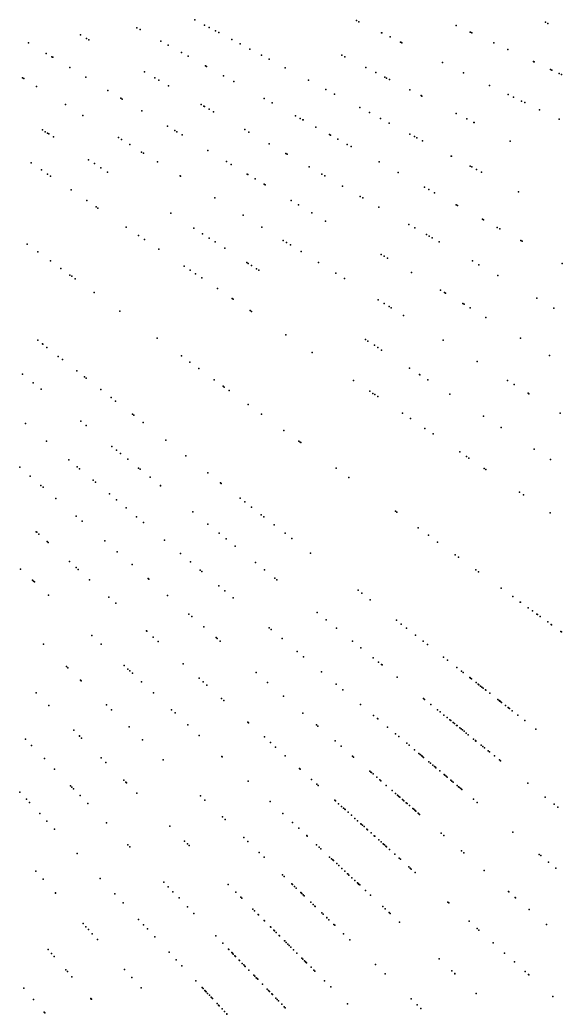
# Model space of a CAD drawing. Header units: metres. Extents: x -4327 to 4266, y -3886 to 3992.
# Drawn here: x 1582 to 2118, y -1916 to -933 of the extents above; entities that cross this region are included whole.
import ezdxf

# ---------------------------------------------------------------- set-up
doc = ezdxf.new("R2010")
doc.units = ezdxf.units.M

msp = doc.modelspace()

# ---------------------------------------------------------------- linework, layer by layer
for p in [(1754.98, -933.14, 2466.88), (1697.76, -941.09, 2488.75), (1700.86, -942.8, 2459.91), (1764.59, -938.25, 2447.43), (1768.92, -940.55, 2464.4), (1914.57, -933.8, 2435.67), (1917.01, -934.99, 2465.78), (2012.86, -938.61, 2435.71), (2101.26, -935.54, 2489.61), (2103.62, -936.59, 2459.91), (1642.05, -948.04, 2472.41), (1647.88, -951.4, 2467.23), (1650.24, -952.76, 2490.36), (1775.17, -943.87, 2478.62), (1778.62, -945.71, 2458.66), (1791.47, -952.54, 2446.34), (1939.42, -945.92, 2480.9), (1939.63, -946.02, 2486.65), (1947.73, -949.97, 2497.03), (2026.91, -945.16, 2455.4), (2027.07, -945.24, 2458.29), (2028.44, -945.88, 2457.25), (1590.59, -955.73, 2469.52), (1721.27, -954.12, 2467.23), (1728.7, -958.24, 2505.8), (1728.7, -958.24, 2505.8), (1799.75, -956.94, 2465.84), (1809.27, -962, 2509.4), (1958.19, -955.07, 2463.91), (1958.28, -955.12, 2485.8), (1959.45, -955.69, 2449.3), (2050.09, -955.97, 2461.82), (2063.88, -962.4, 2472.96), (1608.1, -966.25, 2474.15), (1613.54, -969.52, 2485.33), (1614.19, -969.9, 2483.51), (1614.57, -970.13, 2420.43), (1741.83, -965.51, 2485.56), (1748.15, -969.01, 2444.99), (1820.74, -968.11, 2502.94), (1828.25, -972.1, 2496.56), (1900.03, -968.11, 2440.98), (1903.14, -969.7, 2436.92), (1631.42, -980.26, 2504.34), (1765.55, -978.66, 2494.22), (1766.28, -979.06, 2445.75), (1844.2, -980.58, 2485.06), (1923.64, -980.14, 2449.65), (1999.39, -975.17, 2469.24), (2089.36, -974.29, 2478.96), (2089.82, -974.5, 2504.04), (2090.13, -974.64, 2504.41), (2106.02, -982.05, 2490.54), (2107.35, -982.68, 2519.53), (1584.83, -990.31, 2461.77), (1586.16, -991.14, 2486.29), (1647.25, -989.77, 2491.78), (1705.02, -984.39, 2515.69), (1715.51, -990.45, 2472.3), (1783.14, -988.41, 2455.43), (1933.54, -985.19, 2456.85), (1933.73, -985.29, 2440.96), (1942.42, -989.71, 2462.72), (1944.3, -990.67, 2470.53), (1947.19, -992.14, 2460.65), (2020.35, -985.39, 2451.76), (2114.86, -986.18, 2531.27), (2117.13, -987.24, 2420.32), (1598.56, -998.89, 2446.88), (1719.33, -992.65, 2447.55), (1728.92, -998.19, 2469.46), (1793.36, -994.07, 2480.49), (1867.27, -992.85, 2518.94), (1884.28, -1001.89, 2505.6), (1967.11, -1002.29, 2472.21), (2046, -997.9, 2413.27), (1669.11, -1002.9, 2476.99), (1681.77, -1010.51, 2507.03), (1683.28, -1011.42, 2467.42), (1823.38, -1010.72, 2488.67), (1892.96, -1006.5, 2429.92), (1978.34, -1008.02, 2464.59), (1979.15, -1008.43, 2484.61), (1979.17, -1008.44, 2481.9), (2064.21, -1006.78, 2510.47), (2069.56, -1009.39, 2438.38), (1627.12, -1016.74, 2484.99), (1761.18, -1016.82, 2433.01), (1763.88, -1018.38, 2508.18), (1764.3, -1018.62, 2481), (1768.96, -1021.31, 2451.9), (1831.37, -1015.14, 2488.52), (1917.85, -1019.74, 2445.69), (2077.66, -1013.34, 2442.59), (2080.96, -1014.95, 2430.49), (2095.29, -1021.94, 2512.26), (1644.38, -1027.52, 2488.82), (1702.52, -1022.98, 2487.25), (1773.43, -1023.89, 2496.61), (1854.36, -1027.89, 2470.12), (1859.02, -1030.47, 2438.4), (1861.52, -1031.86, 2512.74), (1927.37, -1024.8, 2425.66), (1938.3, -1030.61, 2450.16), (2013.15, -1025.75, 2499.72), (2023.46, -1031, 2487.86), (2114.71, -1031.41, 2445.76), (1727.85, -1038.19, 2443.96), (1804.14, -1041.62, 2470.37), (1861.84, -1032.04, 2474.62), (1874.51, -1039.06, 2513.57), (1946.83, -1035.15, 2466.34), (2030.38, -1034.53, 2515.59), (2030.71, -1034.7, 2513.24), (1604.33, -1041.86, 2488.77), (1607.23, -1043.75, 2484.85), (1609.37, -1045.14, 2482.56), (1610.61, -1045.94, 2478.88), (1615.15, -1048.89, 2474.69), (1679.43, -1049.42, 2530.46), (1682.33, -1051.24, 2478.65), (1735.03, -1042.51, 2509.39), (1737.04, -1043.72, 2454.23), (1742.39, -1046.93, 2453.61), (1808.28, -1044.01, 2462.39), (1888.07, -1046.57, 2457.5), (1888.98, -1047.08, 2483.16), (1896.08, -1051.02, 2487.02), (1967.22, -1045.99, 2478.54), (1971.83, -1048.44, 2449.19), (1974.2, -1049.7, 2449.45), (1690.6, -1056.4, 2521.69), (1828.47, -1055.67, 2481.63), (1905.46, -1056.22, 2471.97), (1909.19, -1058.28, 2425.66), (1979.87, -1052.72, 2469.98), (2066.43, -1052.9, 2410.8), (1702.35, -1063.75, 2469.25), (1704.09, -1064.83, 2455.31), (1767.68, -1062.13, 2464.5), (1844.82, -1065.11, 2492.79), (1846.1, -1065.85, 2486.26), (2008.1, -1067.73, 2458.99), (2008.26, -1067.81, 2497.17), (1593.1, -1074.56, 2500.07), (1649.95, -1071.49, 2505.39), (1655.68, -1075.21, 2500.01), (1662.15, -1079.41, 2535.28), (1717.87, -1073.45, 2500.11), (1786.12, -1073.21, 2495.72), (1790.84, -1076.05, 2488.5), (1867.89, -1078.43, 2504.53), (1936.86, -1073.62, 2485.25), (2026.82, -1077.68, 2498.27), (2028.47, -1078.56, 2536.16), (2032.97, -1080.95, 2497.64), (1603.36, -1081.48, 2487.97), (1609.52, -1085.63, 2486.31), (1612.25, -1087.47, 2482.15), (1668.59, -1083.6, 2530.85), (1740.27, -1087.44, 2496.31), (1740.63, -1087.66, 2477.48), (1806.62, -1085.52, 2474.58), (1807.39, -1085.99, 2486.6), (1814.53, -1090.28, 2441.92), (1880.34, -1085.62, 2455.48), (1883.25, -1087.29, 2429.74), (1955.6, -1084.01, 2454.85), (2038.08, -1083.66, 2495.7), (1823.47, -1095.65, 2508.72), (1824.36, -1096.19, 2507.18), (1900.85, -1097.45, 2460.54), (1981.67, -1098.46, 2509.49), (1632.63, -1101.22, 2502.26), (1774.81, -1109.02, 2462.59), (1918.35, -1107.56, 2472.31), (1920.7, -1108.92, 2451.03), (1986.08, -1100.9, 2463.26), (1991.67, -1104, 2459.4), (2074.64, -1103.11, 2510.1), (1648.36, -1111.84, 2503.82), (1657.43, -1117.95, 2523.23), (1659.2, -1119.14, 2472.84), (1849.95, -1111.56, 2503.35), (1857.13, -1115.88, 2471.89), (1936.67, -1118.13, 2476.83), (2013.14, -1115.9, 2437.47), (2014.3, -1116.55, 2436.22), (1731.15, -1124.22, 2466.8), (1802.48, -1126.31, 2473.51), (1870.33, -1123.81, 2483.99), (1687.11, -1137.97, 2472.79), (1754.01, -1139.07, 2466.39), (1821.23, -1138.03, 2493.73), (1884.07, -1132.06, 2472.16), (1966.34, -1135.26, 2506.52), (1972.34, -1138.73, 2451.64), (2039.1, -1130.29, 2498.77), (2040.07, -1130.83, 2524.69), (2053.58, -1138.32, 2505.53), (2056.3, -1139.82, 2451.95), (1699.31, -1146.2, 2501.79), (1762.41, -1144.52, 2461.82), (1769.03, -1148.82, 2482.02), (1983.72, -1145.3, 2495.65), (1986.45, -1146.88, 2510.06), (1989.18, -1148.46, 2456.41), (1589.46, -1154.81, 2485.21), (1705.2, -1150.17, 2455.32), (1719.27, -1159.66, 2483.83), (1774.82, -1152.58, 2468.23), (1784.42, -1158.82, 2487.07), (1842.3, -1151.2, 2497.69), (1845.44, -1153.16, 2439.46), (1849.42, -1155.64, 2471.72), (1996.32, -1152.57, 2470.62), (2076.88, -1151.23, 2476.49), (2078.12, -1151.92, 2480.67), (1599.91, -1162.4, 2454.43), (1859.98, -1162.24, 2437.18), (1938.92, -1165.02, 2459.11), (1941.96, -1166.85, 2460.27), (1945.26, -1168.83, 2456.38), (1612.33, -1171.43, 2529.46), (1622.64, -1178.91, 2475.44), (1744.42, -1176.63, 2456.86), (1806.15, -1172.93, 2492.48), (1807.69, -1173.93, 2508.4), (1810.8, -1175.95, 2507.18), (1815.91, -1179.27, 2486.7), (1876.91, -1172.82, 2481.06), (2029.07, -1171.48, 2486.56), (2035.53, -1175.21, 2480.89), (2117.64, -1173.83, 2489.52), (1631.6, -1185.42, 2522.69), (1633.26, -1186.63, 2480.56), (1636.74, -1189.16, 2463.81), (1750.27, -1180.57, 2486.98), (1755.61, -1184.17, 2508.39), (1761.69, -1188.28, 2459.38), (1817.95, -1180.59, 2500.48), (1894.06, -1183.54, 2468.27), (1902.59, -1188.87, 2455.06), (1968.84, -1183, 2456.41), (2054.16, -1185.97, 2511.82), (1777.16, -1198.71, 2489.19), (1655.38, -1202.7, 2500.2), (1791.65, -1208.49, 2515.03), (1791.68, -1208.5, 2490.24), (1997.51, -1200.22, 2440.98), (2001.33, -1202.52, 2505.16), (2002.64, -1203.31, 2495.86), (2092.66, -1208.2, 2452.25), (1792.83, -1209.28, 2475.43), (1935.99, -1209.74, 2525.68), (1941.78, -1213.36, 2446.03), (1946.83, -1216.52, 2503.91), (1948.74, -1217.71, 2487.23), (2019.6, -1213.5, 2441.18), (2020.92, -1214.29, 2526.92), (2026.94, -1217.91, 2495.95), (2109.56, -1217.96, 2445.23), (1680.79, -1221.16, 2502.17), (1809.47, -1220.5, 2498.4), (1810.97, -1221.51, 2448.78), (1961.08, -1225.42, 2443.5), (2042.4, -1227.2, 2460.67), (1717.6, -1247.91, 2484.43), (1844.79, -1244.32, 2461.88), (2076.59, -1247.74, 2480.12), (1599.8, -1249.9, 2494.52), (1604.43, -1253.52, 2476.8), (1604.74, -1253.76, 2474.53), (1608.83, -1256.95, 2434.47), (1923.51, -1249.14, 2455.47), (1925.92, -1250.71, 2455.87), (1932.25, -1254.82, 2450.5), (1935.75, -1257.09, 2446.91), (2000.09, -1249.8, 2483.95), (1620.04, -1265.72, 2462.33), (1741.65, -1265.38, 2480.61), (1870.7, -1261.8, 2461.15), (1939.4, -1259.46, 2443.5), (2105.27, -1264.97, 2506.15), (1624.07, -1268.86, 2507.12), (1749.83, -1271.33, 2503.27), (1967.07, -1277.43, 2478.36), (2033.91, -1270.93, 2506.72), (1584.61, -1283.19, 2513.76), (1638.48, -1280.12, 2495.88), (1645.98, -1285.98, 2466.01), (1647.63, -1287.27, 2507.04), (1758.83, -1277.86, 2461.35), (1976.85, -1283.78, 2487.97), (1977.04, -1283.91, 2474.65), (1595.28, -1291.83, 2475.01), (1774.08, -1288.95, 2463.68), (1782.76, -1295.25, 2508.59), (1783.84, -1296.04, 2450.19), (1911.73, -1289.48, 2515.15), (1911.76, -1289.5, 2471.53), (1984.98, -1289.06, 2468.37), (2063.83, -1289.62, 2442.93), (2070.14, -1293.57, 2482.69), (1603.25, -1298.29, 2459.95), (1661.98, -1298.48, 2492.72), (1672.21, -1306.48, 2521.99), (1788.82, -1299.65, 2470.54), (1927.6, -1300.18, 2497.46), (1930.85, -1302.38, 2452.94), (1932.53, -1303.51, 2452.4), (1935.58, -1305.57, 2477.83), (2006.68, -1303.15, 2509.01), (2083.97, -1302.21, 2445.34), (2084.67, -1302.64, 2533.06), (1676.61, -1309.91, 2520.23), (1807.51, -1313.23, 2485.42), (1693.36, -1323, 2500.81), (1694.58, -1323.95, 2519.24), (1820.9, -1322.96, 2471.11), (1960.01, -1322.05, 2500.89), (2040.15, -1324.89, 2506.69), (2115.7, -1322.03, 2423.69), (1587.65, -1332.2, 2498.87), (1642.2, -1329.82, 2483.72), (1647.62, -1334.22, 2475.46), (1703.91, -1331.24, 2442.69), (1967.79, -1327.29, 2464.64), (2057.41, -1336.1, 2536.18), (1842.82, -1338.89, 2520.12), (1982.17, -1336.99, 2501.7), (1990.24, -1342.44, 2495.48), (1608.46, -1349.66, 2495.4), (1673, -1354.77, 2508.06), (1726.32, -1348.75, 2458.56), (1857.5, -1349.56, 2450.08), (1858.77, -1350.47, 2495.03), (1859.56, -1351.05, 2526.34), (1677.56, -1358.46, 2481.84), (1681.53, -1361.68, 2495.95), (1746.05, -1364.16, 2475.76), (2016.47, -1360.13, 2511.86), (2023.1, -1364.6, 2500.94), (2090.08, -1357.32, 2426.41), (1582.12, -1375.32, 2496.92), (1630.54, -1368.19, 2507.37), (1638.77, -1375.1, 2511.69), (1688.68, -1367.46, 2473.66), (2025.67, -1366.33, 2455.42), (2106.23, -1367.8, 2429.19), (1592.4, -1384.25, 2491), (1641.04, -1377, 2493.04), (1699.41, -1376.16, 2432.62), (1700.96, -1377.41, 2459.01), (1710.67, -1385.27, 2500.37), (1767.62, -1381.01, 2484.44), (1894.44, -1376.39, 2458.18), (1906.96, -1385.49, 2487.97), (2040.8, -1376.54, 2531.1), (2042.33, -1377.57, 2438.1), (1602.83, -1393.32, 2474.29), (1604.99, -1395.19, 2472.16), (1654.37, -1388.18, 2447.73), (1656.82, -1390.23, 2514.23), (1720.85, -1393.52, 2455.21), (1720.96, -1393.61, 2490.65), (1780.26, -1390.89, 2472.22), (1781.06, -1391.51, 2470.62), (1670.54, -1401.75, 2455.41), (2075.59, -1400, 2483.21), (2079.59, -1402.7, 2442.28), (1617.77, -1406.31, 2525.1), (1677.6, -1407.68, 2517.87), (1799.57, -1405.98, 2450.29), (1804.33, -1409.7, 2467.55), (1810.83, -1414.77, 2514.67), (1637.75, -1423.68, 2459.54), (1686.92, -1415.49, 2452.41), (1697.41, -1424.29, 2467.66), (1752.83, -1419.41, 2476.29), (1820.54, -1422.36, 2500.63), (1823.06, -1424.33, 2553.95), (1952.94, -1418.89, 2457.81), (1954.35, -1419.92, 2505.64), (2105.78, -1420.37, 2481.15), (1643.49, -1428.67, 2503.72), (1643.58, -1428.74, 2506.61), (1704.32, -1430.09, 2496.82), (1767.8, -1431.53, 2524.96), (1833.13, -1432.2, 2509.68), (1598.27, -1439.08, 2464.55), (1598.74, -1439.51, 2511.92), (1600.95, -1441.5, 2449.75), (1778.88, -1440.51, 2510.34), (1843.98, -1440.68, 2483.47), (1975.59, -1435.35, 2475.49), (1985.57, -1442.6, 2458.32), (1608.95, -1448.7, 2475.57), (1610.16, -1449.79, 2527.07), (1665.97, -1448.21, 2466.44), (1725.08, -1447.51, 2475.11), (1785.87, -1446.17, 2462.94), (1794.76, -1453.37, 2456.33), (1850.69, -1445.92, -140.43), (1994.73, -1449.25, 2526.89), (1678.27, -1458.89, 2490.11), (1740.69, -1460.61, 2462.21), (1869.11, -1460.31, 2522.81), (2012.06, -1461.85, 2504.74), (2015.22, -1464.15, 2422.61), (1631.03, -1468.58, 2446.91), (1692.94, -1471.65, 2476.31), (1750.62, -1468.94, 2509), (1814.78, -1469.58, 2533.11), (1582.85, -1476.03, 2502.09), (1637.66, -1474.56, 2492.19), (1639.62, -1476.32, 2481.5), (1760.21, -1476.99, 2460.04), (1761.77, -1478.3, 2552.82), (1823.77, -1476.86, 2458.16), (2032.6, -1476.77, 2489.24), (2035.19, -1478.65, 2522.5), (1594.66, -1487.05, 2515.21), (1595.59, -1487.91, 2511.14), (1596.51, -1488.77, 2507.06), (1650.92, -1486.5, 2504.1), (1708.7, -1485.35, 2464.03), (1709.5, -1486.05, 2506.02), (1778.72, -1492.52, 2521.51), (1833.94, -1485.1, 2485.4), (1835.88, -1486.66, 2504.38), (1610.52, -1501.84, 2449.72), (1727.86, -1502, 2480.76), (1784.66, -1497.51, 2467.1), (1916.07, -1497, 2454.18), (1919.86, -1499.96, 2477.88), (2057.45, -1494.83, 2449.2), (2068.95, -1503.18, 2123.4), (1670, -1503.68, 2478.05), (1676.88, -1509.87, 2461.15), (1792.76, -1504.3, 2508.27), (1928.13, -1506.42, 2437.5), (2076.37, -1508.57, 2299.53), (2076.43, -1508.61, 2444.95), (1749.08, -1520.45, 2456.92), (1752.04, -1523.03, 2534.84), (1875.59, -1518.82, 2500.54), (2084.15, -1514.23, 2240.65), (2088.27, -1517.22, 2110.14), (2092.81, -1520.51, 2138.37), (2093.3, -1520.87, 2341.29), (2095.91, -1522.77, 2380.43), (2096.11, -1522.91, 2175.26), (1763.65, -1533.12, 2510.09), (1884.77, -1526.26, 2482.8), (1954, -1526.63, 2472.91), (1958.75, -1530.34, 2433.37), (2103.53, -1528.31, 2378.65), (2106.99, -1530.82, 2152.86), (2107.24, -1531, 2435.56), (1653.12, -1541.56, 2478.94), (1707.26, -1537.22, 2467.64), (1707.54, -1537.47, 2500.66), (1828.31, -1534.13, 2530.2), (1830.37, -1535.86, 2500.07), (1894.94, -1534.5, 2466.43), (1964.09, -1534.51, 2507.46), (1972.83, -1541.35, 2496.74), (2116.41, -1537.66, 2233.06), (2116.89, -1538.01, 2473.6), (1605.36, -1550.28, 2499.06), (1662.5, -1550.31, 2471.26), (1713.85, -1543.16, 2482.6), (1718.79, -1547.6, 2492.47), (1775.87, -1543.74, 2491.82), (1777.04, -1544.76, 2523.63), (1780, -1547.33, 2473.19), (1841, -1544.79, -59.65), (1910.73, -1547.28, 2459.99), (1980.49, -1547.33, 2468.44), (1984.66, -1550.58, 2484.45), (1856.08, -1557.44, 2453.53), (1918.86, -1553.86, 2530.47), (1628.03, -1572.17, 2471.23), (1685.04, -1571.32, 2502.02), (1743.33, -1569.7, 2446.53), (1862.33, -1562.68, 2483.37), (1930.97, -1563.67, 2429.74), (1936.35, -1568.03, 2417.98), (1939.34, -1570.44, 2524.21), (1939.8, -1570.82, 2494.7), (2000.6, -1563.04, 2501.68), (2004.49, -1566.08, 2460.48), (1629.59, -1573.68, 2462.79), (1688.81, -1574.84, 2448), (1690.76, -1576.66, 2445.48), (1693.26, -1578.99, 2462.53), (1815.54, -1578.23, 2517.06), (1879.97, -1577.48, 2458.14), (2013.54, -1573.15, 2482.4), (2018.27, -1576.84, 2282.21), (2020.07, -1578.25, 2450.01), (1642.11, -1585.77, 2468.17), (1642.77, -1586.4, 2526.61), (1702.28, -1587.4, 2475.64), (1759.02, -1583.83, 2457.8), (1763.07, -1587.48, 2520.61), (1766.9, -1590.92, 2520.57), (1826.82, -1588.03, 2469.9), (1894.64, -1589.79, 2442.44), (1954.63, -1582.83, 2486.5), (2026.55, -1583.32, 2244.21), (2027.09, -1583.74, 2474.68), (2028.29, -1584.67, 2113.55), (2032.84, -1588.23, 2134.84), (2034.64, -1589.64, 2349.18), (2035.54, -1590.34, 2368.31), (2035.56, -1590.35, 2269.11), (2037.17, -1591.61, 2096.97), (1598.2, -1598.2, 2470.62), (1714.06, -1598.38, 2517.41), (1842.53, -1601.68, 2526.73), (1901.21, -1595.3, 2504.97), (2038.48, -1592.64, 2300.02), (2039.83, -1593.69, 2286.41), (2041.89, -1595.3, 2153.88), (2042.34, -1595.65, 2329.8), (2046.34, -1598.78, 2104.05), (1610.73, -1610.73, 2489.99), (1667.52, -1610.3, 2500.88), (1781.27, -1603.86, 2483.46), (1783.45, -1605.83, 2472.96), (1918.53, -1609.84, 2508.57), (1980.89, -1604.09, 2433.42), (1981.89, -1604.9, 2101.07), (1988.1, -1609.93, 2423.67), (2054.33, -1605.02, 2340.91), (2055.36, -1605.82, 2420.33), (2055.4, -1605.85, 2137.04), (2056.16, -1606.45, 2140.21), (2056.53, -1606.74, 2086.39), (2056.82, -1606.96, 2100.72), (2057.83, -1607.76, 2080.71), (2061.61, -1610.71, 2409.16), (1672.54, -1615.15, 2500.2), (1731.97, -1615.08, 2480.58), (1735.33, -1618.22, 2479.98), (1861.71, -1618.36, 2484.34), (1931.39, -1620.63, 2495.25), (1994.73, -1615.3, 2477.32), (1997.12, -1617.24, 2143.23), (2000.95, -1620.34, 2241.89), (2064.33, -1612.83, 2324.07), (2064.86, -1613.25, 2123.1), (2065.54, -1613.78, 2379.63), (2068.45, -1616.05, 2208.66), (2073.95, -1620.35, 2202.3), (1748.03, -1630.07, 2514.55), (1807.37, -1627.36, 2489.78), (1807.99, -1627.92, 2501.53), (1874.92, -1629.84, 2458.68), (1876.5, -1631.21, 2506.81), (1935.23, -1623.85, 2467.69), (1935.5, -1624.08, 2468.04), (2004.01, -1622.81, 2098.67), (2006.72, -1625.01, 2236.01), (2007.61, -1625.73, 2477.04), (2010.17, -1627.81, 2418.66), (2011.33, -1628.75, 2153.7), (2013.49, -1630.49, 2359.84), (2013.87, -1630.8, 2391.5), (2080.84, -1625.73, 2399.89), (1635.39, -1635.39, 2473.4), (1640.83, -1640.83, 2508.91), (1641.06, -1641.06, 2446.96), (1690.1, -1632.11, 2461.05), (1759.12, -1640.4, 2524.97), (1945.09, -1632.13, 2453.36), (1953.05, -1638.8, 2281.79), (2016.58, -1633, 2314.73), (2017.82, -1633.99, 2285.8), (2019.15, -1635.08, 2343.25), (2020.77, -1636.39, 2219.59), (2023.03, -1638.22, 2276.64), (2024.88, -1639.72, 2194.79), (2091.82, -1634.31, 2246.01), (1587.78, -1644.19, 2474.01), (1593.67, -1650.3, 2453.49), (1643.11, -1643.11, 2482.35), (1703.36, -1644.91, 2532.38), (1823.56, -1641.94, 2460.54), (1829.59, -1647.37, 2506.68), (1893.4, -1645.9, 2474.8), (1956.24, -1641.48, 2106.27), (1964.2, -1648.16, 2133.71), (1966.63, -1650.2, 2262.59), (2030.24, -1644.06, 2097.87), (2032.1, -1645.56, 2088.08), (2032.2, -1645.65, 2200.29), (2032.3, -1645.73, 2384.5), (2032.59, -1645.96, 2079.26), (2037.83, -1650.21, 2157.98), (1834.69, -1651.97, 2448.71), (1844.17, -1660.5, 2510.16), (1899.49, -1651.2, 2431.82), (1971.99, -1654.69, 2457.59), (1976.11, -1658.15, 2329.08), (1977.52, -1659.34, 2356.43), (1978.64, -1660.28, 2378.51), (2039.36, -1651.44, 2069.88), (2041.02, -1652.79, 2421.1), (2044.61, -1655.69, 2454.72), (2045.83, -1656.68, 2269.55), (2050.71, -1660.63, 2489.1), (1606.31, -1663.39, 2566.75), (1662.46, -1662.46, 2539.2), (1667.05, -1667.05, 2453.35), (1723.56, -1664.42, 2479.81), (1781.44, -1661.22, 2520.98), (1781.94, -1661.68, 2518.93), (1910.74, -1660.98, 2516.61), (1911.7, -1661.82, 2479.72), (1979.56, -1661.05, 2107.8), (1979.86, -1661.3, 2499.93), (1980.83, -1662.12, 2441.79), (1986.17, -1666.6, 2310.32), (1987.81, -1667.97, 2264.42), (1990.08, -1669.87, 2142.7), (2055.71, -1664.68, 2255.48), (2056.92, -1665.66, 2078.36), (1616.39, -1673.83, 2474.91), (1858.2, -1673.13, 2537.55), (1858.97, -1673.83, 2446.17), (1927.6, -1675.64, 2255.95), (1928.81, -1676.69, 2493.73), (1929.36, -1677.17, 2408.8), (1930.88, -1678.48, 2410.68), (1991.7, -1671.24, 2090.21), (1992.44, -1671.86, 2166.79), (1993.03, -1672.35, 2424.82), (1996.73, -1675.46, 2247.18), (2001, -1679.04, 2384.41), (2001.67, -1679.6, 2124.23), (1632.23, -1690.23, 2450.5), (1684.62, -1684.62, 2517.4), (1686.77, -1686.77, 2482.37), (1687.29, -1687.29, 2515.89), (1807.53, -1685.55, 2470.13), (1870.13, -1683.88, 2493.29), (1875.49, -1688.7, 2476), (1876.83, -1689.91, 2472.37), (1934.56, -1681.69, 2474.02), (1937.63, -1684.36, 2126.99), (1938.68, -1685.27, 2360.3), (1943.95, -1689.85, 2218.19), (2003.02, -1680.73, 2306.99), (2004.2, -1681.72, 2495), (2007.73, -1684.69, 2421.42), (2008.89, -1685.66, 2206.57), (2010.08, -1686.65, 2111.85), (2013.91, -1689.87, 2286.59), (2083.96, -1687.56, 2082.14), (1582.19, -1696.69, 2456.74), (1633.41, -1691.44, 2514.66), (1635.04, -1693.13, 2489.81), (1641.49, -1699.81, 2464.4), (1697.67, -1697.67, 2471.29), (1760.46, -1700.06, 2497.22), (1949.8, -1694.94, 2317.29), (1953.04, -1697.76, 2470.53), (1955.22, -1699.65, 2087.4), (1955.55, -1699.93, 2120.58), (2015.4, -1691.12, 2091.55), (2016.27, -1691.85, 2090.12), (2017.47, -1692.86, 2372.62), (2018.56, -1693.77, 2217.19), (1588.53, -1703.49, 2529.42), (1591.47, -1706.64, 2525.79), (1649.19, -1707.78, 2494.95), (1764.93, -1704.37, 2511.77), (1829.37, -1705.91, 2475.56), (1893.01, -1704.47, 2439.83), (1893.7, -1705.09, 2464.82), (1896.93, -1708, 2279.51), (1956.44, -1700.71, 2282.17), (1957.28, -1701.44, 2177.35), (1959.88, -1703.7, 2146.65), (1959.91, -1703.73, 2316.56), (1960.34, -1704.09, 2111.61), (1961.42, -1705.04, 2414.26), (1963.68, -1707, 2478.57), (1964.53, -1707.74, 2266.52), (1966.89, -1709.79, 2266.74), (2030.19, -1703.53, 2252.28), (2033.86, -1706.61, 2084.84), (2101.08, -1701.42, 2075.7), (2109.68, -1708.39, 2117.35), (1601.72, -1717.64, 2547.63), (1841.78, -1717.49, 2438.56), (1899.77, -1710.56, 2127.31), (1901.87, -1712.45, 2141.49), (1902.91, -1713.39, 2266.69), (1903.3, -1713.74, 2140.74), (1906.18, -1716.34, 2382.78), (1909.49, -1719.31, 2455.71), (1970.32, -1712.78, 2245.81), (1971.12, -1713.47, 2365.86), (1972.22, -1714.42, 2098.5), (1972.96, -1715.07, 2073.61), (1973.06, -1715.16, 2120.59), (1975.59, -1717.35, 2074.05), (1976.59, -1718.22, 2328.59), (1976.91, -1718.51, 2223.66), (2113.39, -1711.39, 2057.38), (1608.76, -1725.19, 2452.06), (1667.54, -1726.79, 2470.94), (1782.09, -1720.94, 2465.27), (1784.8, -1723.57, 2458.27), (1851.43, -1726.49, 2448.66), (1913.05, -1722.52, 2102.09), (1915.65, -1724.86, 2249.47), (1918.85, -1727.74, 2333.84), (1919.32, -1728.17, 2190.05), (1920.39, -1729.13, 2086.77), (1616.3, -1733.26, 2487.87), (1730.2, -1730.2, 2521.4), (1857.49, -1732.14, 2508.14), (1865.4, -1739.51, 2403.31), (1921.99, -1730.57, 2133.16), (1924.74, -1733.04, 2320.55), (1924.87, -1733.16, 2400.89), (1925.5, -1733.73, 2388.56), (1928.9, -1736.79, 2435.03), (1998.12, -1736.94, 2390.4), (2000.73, -1739.21, 2427.86), (2068.97, -1736.07, 2047.96), (1688.74, -1748.74, 2505.08), (1744.83, -1744.83, 2512.38), (1747.72, -1747.72, 2456.86), (1749.33, -1749.33, 2464.5), (1803.2, -1741.33, 2470.1), (1807.19, -1745.18, 2535.69), (1865.8, -1739.88, 2403.83), (1865.87, -1739.95, 2270.84), (1865.87, -1739.95, 2497.56), (1874.97, -1748.44, 2426.23), (1932.03, -1739.61, 2268.7), (1932.48, -1740.01, 2121.07), (1932.67, -1740.18, 2195.54), (1936.65, -1743.77, 2517.98), (1938.86, -1745.75, 2434.25), (1940.91, -1747.61, 2304.35), (1941.15, -1747.82, 2302.1), (1942.14, -1748.71, 2388.2), (1638.7, -1757.29, 2473.27), (1690.54, -1750.61, 2491.38), (1818.52, -1756.13, 2488.37), (1877.66, -1750.95, 2084.82), (1879.27, -1752.45, 2210.43), (1879.46, -1752.62, 2208.21), (1943.46, -1749.9, 2102.43), (1944.11, -1750.48, 2238.03), (1947.22, -1753.29, 2106.5), (1952.29, -1757.85, 2208.04), (2018.26, -1754.44, 2095.2), (2020.6, -1756.48, 2095.29), (2095.11, -1758, 2092.69), (1823.32, -1760.76, 2484.07), (1888.04, -1760.63, 2277.72), (1889.84, -1762.3, 2472.32), (1891.19, -1763.57, 2329.61), (1891.8, -1764.13, 2442.65), (1895.03, -1767.14, 2465.61), (1897.01, -1768.99, 2132.26), (1956.78, -1761.89, 2464.83), (1957.89, -1762.89, 2092.14), (2096.65, -1759.29, 2051.95), (2104.27, -1765.69, 2031.46), (1597.84, -1774.58, 2490.38), (1841.35, -1778.17, 2275.93), (1900.14, -1771.91, 2485.8), (1902.91, -1774.5, 2478.57), (1905.75, -1777.14, 2246.53), (1905.88, -1777.26, 2266.57), (1907.13, -1778.43, 2263.08), (1966.13, -1770.31, 2258.38), (1967.64, -1771.67, 2102.56), (1968.6, -1772.54, 2394.36), (1972.48, -1776.03, 2255.68), (2040.58, -1773.85, 2061.84), (2111.37, -1771.65, 2140.09), (1605.07, -1782.61, 2523.61), (1661.54, -1781.78, 2458.97), (1724.2, -1785.46, 2524.41), (1787.94, -1787.94, 2494.29), (1843.2, -1779.95, 2263.24), (1850.69, -1787.19, 2403.08), (1851.45, -1787.93, 2505.94), (1910.04, -1781.14, 2329.71), (1913.03, -1783.93, 2100.53), (1915.58, -1786.31, 2263.1), (1916.11, -1786.8, 2286.29), (1916.55, -1787.21, 2128), (1916.7, -1787.35, 2281.95), (1917.28, -1787.9, 2074.79), (1917.71, -1788.3, 2075.26), (1617.13, -1796.01, 2509.48), (1617.44, -1796.35, 2501.74), (1675.83, -1797.11, 2501.86), (1728.59, -1790, 2514.32), (1733.33, -1794.92, 2537.78), (1795.44, -1795.44, 2493.84), (1853.29, -1789.7, 2143.94), (1855.04, -1791.39, 2483.54), (1859.64, -1795.83, 2308.65), (1860.23, -1796.4, 2102.31), (1860.57, -1796.73, 2277.05), (1861.79, -1797.91, 2211.75), (1923.51, -1793.7, 2086.2), (1923.56, -1793.75, 2090.93), (1928.53, -1798.38, 2396.53), (2064.56, -1794.7, 2116.91), (2064.88, -1794.98, 2119.63), (1684.19, -1806.07, 2473.54), (1739.35, -1801.15, 2467.29), (1800.26, -1800.26, 2481.51), (1801.42, -1801.42, 2477.69), (1863.02, -1799.1, 2328.13), (1869.35, -1805.21, 2096.19), (1871.69, -1807.47, 2122.34), (2004.92, -1805.24, 2073.67), (2005.85, -1806.07, 2076.97), (2071.32, -1800.57, 2062.29), (2071.77, -1800.96, 2030.13), (1747.8, -1809.9, 2452.37), (1754.04, -1816.36, 2442.4), (1812.33, -1812.33, 2147.06), (1813.7, -1813.7, 2406.29), (1817.3, -1817.3, 2277.54), (1817.82, -1817.82, 2080.62), (1873.35, -1809.07, 2461.92), (1873.85, -1809.56, 2404.05), (1880.35, -1815.83, 2099.12), (1880.45, -1815.93, 2144.17), (1880.49, -1815.97, 2199.65), (1881.67, -1817.1, 2255.18), (1940.5, -1809.55, 2392.98), (1942.91, -1811.79, 2086.08), (1946.95, -1815.56, 2081.05), (1947.78, -1816.34, 2079.59), (2085.04, -1812.5, 2083.03), (1644.56, -1826.47, 2518.84), (1699.33, -1822.31, 2493.05), (1704.32, -1827.66, 2486.78), (1823.35, -1823.35, 2392.78), (1823.86, -1823.86, 2209.04), (1885.17, -1820.48, 2330.08), (1885.35, -1820.66, 2130.69), (1887.4, -1822.64, 2381.98), (1892.18, -1827.25, 2451.58), (1957.14, -1825.07, 2101.36), (2025.98, -1824.2, 2086.01), (2102.13, -1827.36, 2055.18), (1647.3, -1829.51, 2471.27), (1649.75, -1832.23, 2540.6), (1653.55, -1836.46, 2459.09), (1708.06, -1831.67, 2500.4), (1829.77, -1829.77, 2462.33), (1830.06, -1830.06, 2192.2), (1832.96, -1832.96, 2254.6), (1833.62, -1833.62, 2494.61), (1835.16, -1835.16, 2105.16), (1893.07, -1828.11, 2068.83), (1901.68, -1836.43, 2386.88), (2033.9, -1831.33, 2028.65), (2035.55, -1832.81, 2051.2), (1658.71, -1842.18, 2543.27), (1715.49, -1839.64, 2497.61), (1775.6, -1838.69, 2419.01), (1782.42, -1845.75, 2503.68), (1838.34, -1838.34, 2314.06), (1838.66, -1838.66, 2471.6), (1843.58, -1843.58, 2260.18), (1843.64, -1843.64, 2472.89), (1845.24, -1845.24, 2340.66), (1846.74, -1846.74, 2350.28), (1908.13, -1842.66, 2256.81), (2049.43, -1845.31, 2098.25), (1610.09, -1852.2, 2528.94), (1613.27, -1855.86, 2476.54), (1729.48, -1854.64, 2450.23), (1788.17, -1851.7, 2236.46), (1788.53, -1852.08, 2159.23), (1791.48, -1855.13, 2160.39), (1792.14, -1855.81, 2393.97), (1792.82, -1856.52, 2488.24), (1848.22, -1848.22, 2511.73), (1849.85, -1849.85, 2138.62), (1852.3, -1852.3, 2454.81), (1855.8, -1855.8, 2067.83), (2060.89, -1855.63, 2095.69), (1616.09, -1859.1, 2475.45), (1736.48, -1862.15, 2522.67), (1794.43, -1858.18, 2229.49), (1795.04, -1858.82, 2150.34), (1798.77, -1862.68, 2193.33), (1798.98, -1862.9, 2384.78), (1801.79, -1865.81, 2481.65), (1803.16, -1867.23, 2472.71), (1860.58, -1860.58, 2251.03), (1861.5, -1861.5, 2312.5), (1861.69, -1861.69, 2279.87), (1863.29, -1863.29, 2392.23), (1864.21, -1864.21, 2310.78), (1864.87, -1864.87, 2110.78), (1865.27, -1865.27, 2108.87), (1933.21, -1866.88, 2086.74), (1996.14, -1861.43, 2107.36), (1996.14, -1861.43, 2107.36), (2070.48, -1864.27, 2112.61), (1627.57, -1872.3, 2452.57), (1629.01, -1873.96, 2476.26), (1685.5, -1871.93, 2501.14), (1742.14, -1868.22, 2517.12), (1804.39, -1868.5, 2420.9), (1804.65, -1868.77, 2501.92), (1808.37, -1872.62, 2286.76), (1869.68, -1869.68, 2095.01), (1872.38, -1872.38, 2090.99), (1873.51, -1873.51, 2402.72), (1942.89, -1876.23, 2071.34), (2008.78, -1873.22, 2049.86), (2011.68, -1875.92, 2130.96), (2011.85, -1876.08, 2135.95), (2081.15, -1873.88, 2040.5), (2084.39, -1876.79, 2074.27), (2084.75, -1877.11, 2048.71), (1633.44, -1879.05, 2469.48), (1692.66, -1879.89, 2489.95), (1755.86, -1882.93, 2224.53), (1813.11, -1877.54, 2424.64), (1814.1, -1878.55, 2214.47), (1815.59, -1880.1, 2298.42), (1816.34, -1880.87, 2095.02), (1816.98, -1881.54, 2453.84), (1821.67, -1886.4, 2288.42), (1883.07, -1883.07, 2181.88), (1586.14, -1890.29, 2545.53), (1701.73, -1889.97, 2465.34), (1762, -1889.52, 2130.93), (1763.09, -1890.69, 2318.79), (1764.93, -1892.65, 2201.73), (1765.17, -1892.91, 2125.29), (1765.57, -1893.35, 2447.33), (1766.11, -1893.93, 2320.22), (1767.49, -1895.4, 2365.7), (1826.31, -1891.2, 2251.65), (1827.72, -1892.66, 2108.15), (1828.68, -1893.65, 2092.8), (1830.9, -1895.96, 2133.15), (1831.49, -1896.57, 2341.6), (1889.06, -1889.06, 2086.06), (2032.75, -1895.57, 2048.47), (1595.49, -1901.43, 2475.38), (1652.1, -1900.52, 2435.8), (1652.29, -1900.74, 2506.18), (1652.69, -1901.2, 2501.31), (1769.25, -1897.29, 2118.38), (1770.93, -1899.09, 2414.83), (1771.47, -1899.67, 2111.61), (1772.21, -1900.46, 2315.48), (1776.8, -1905.38, 2362.58), (1834.92, -1900.11, 2480.77), (1836.22, -1901.47, 2094.39), (1837.5, -1902.79, 2225.73), (1840.7, -1906.1, 2085.42), (1905.71, -1905.71, 2078.54), (1968.5, -1900.96, 2103.38), (2108.36, -1898.38, 2074.29), (1605.95, -1913.9, 2524.45), (1606.66, -1914.74, 2503.61), (1778.26, -1906.95, 2491.98), (1778.95, -1907.69, 2173.03), (1781.92, -1910.87, 2456.53), (1784.16, -1913.27, 2285.41), (1786.41, -1915.69, 2409.43), (1786.64, -1915.93, 2365.27), (1843.26, -1908.75, 2275.05), (1844.18, -1909.7, 2256.17), (1974.63, -1906.87, 2048.66), (1978.14, -1910.27, 2038.33)]:
    msp.add_point(p)

doc.saveas('drawing.dxf')
